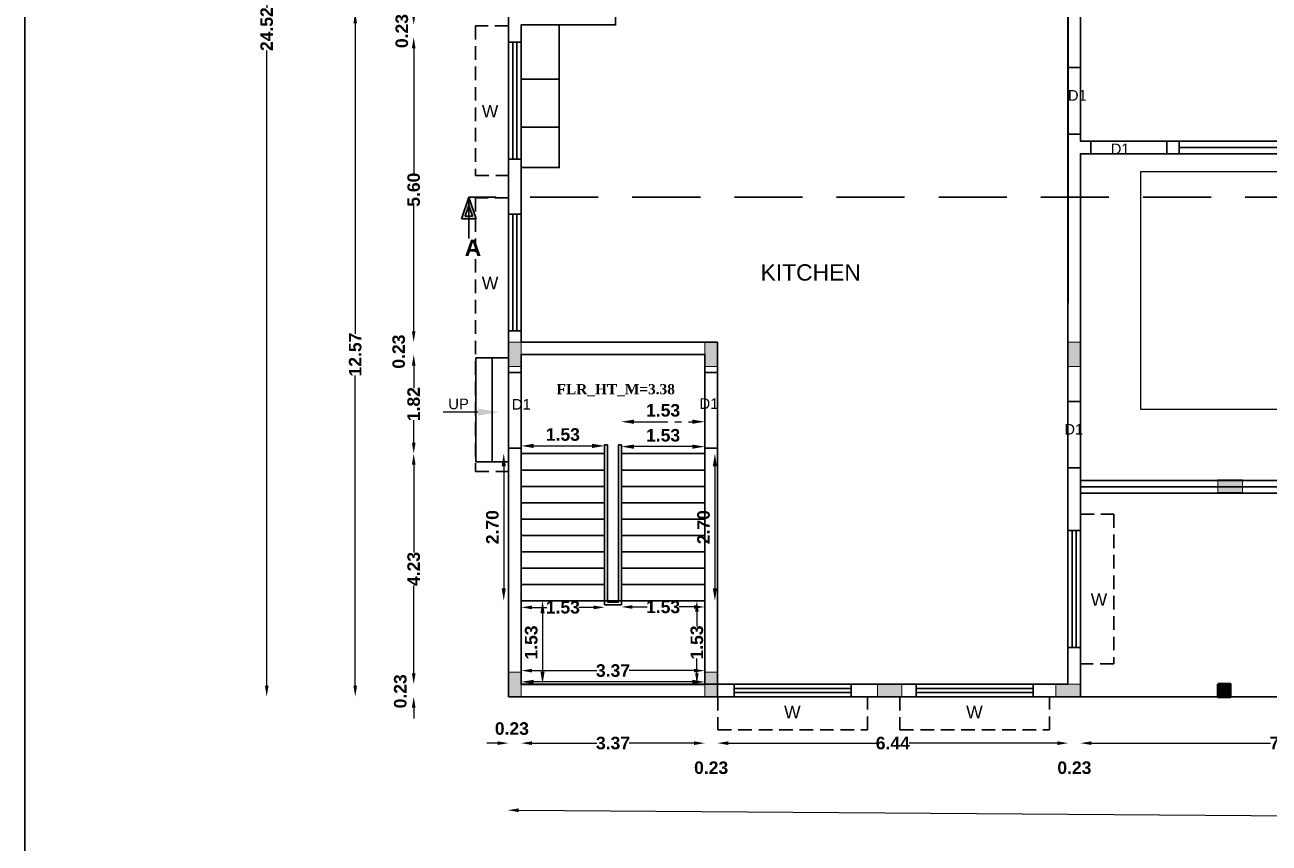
# Model space of a CAD drawing. Header units: metres. Extents: x 515 to 706, y -4 to 163.
# Drawn here: x 515.26 to 538.1, y 90.88 to 105.9 of the extents above; entities that cross this region are included whole.
import ezdxf
from ezdxf import colors
from ezdxf.entities.mleader import LeaderData, LeaderLine
from ezdxf.math import Vec2, Vec3

# ---------------------------------------------------------------- set-up
doc = ezdxf.new("R2010")
doc.units = ezdxf.units.M
doc.header["$MEASUREMENT"] = 0
doc.linetypes.add('DASHED2', pattern=[0.375, 0.25, -0.125])
doc.linetypes.add('PHANTOM2', pattern=[1.25, 0.625, -0.125, 0.125, -0.125, 0.125, -0.125])
for name, color, linetype in [('BLK_1_FLR_0_AC_ROOM_1', 3, 'Continuous'), ('BLK_1_FLR_0_ACROOM_1_LIGHT_VENTILATION_1', 3, 'Continuous'), ('BLK_1_FLR_0_KITCHEN', 2, 'Continuous')]:
    doc.layers.add(name, color=color, linetype=linetype)
for name, color, linetype, lineweight in [('BLK_1_FLR_0_BLT_UP_AREA', 140, 'Continuous', 30), ('BLK_1_FLR_0_CARPET_AREA', 14, 'Continuous', 30), ('BLK_1_FLR_0_EXIT_WIDTH_STAIR', 4, 'Continuous', 30), ('BLK_1_FLR_0_STAIR_1', 7, 'Continuous', 30), ('BLK_1_FLR_0_STAIR_1_FLIGHT_1', 7, 'Continuous', 30), ('BLK_1_FLR_0_STAIR_1_FLIGHT_2', 7, 'Continuous', 30), ('BLK_1_FLR_0_STAIR_1_LANDING_1', 7, 'Continuous', 30), ('BLK_1_FLR_0_WASH', 4, 'Continuous', 30), ('BLK_3_FLR_0_WASH', 4, 'Continuous', 30), ('BLK_4_FLR_0_WASH', 4, 'Continuous', 30)]:
    doc.layers.add(name, color=color, linetype=linetype, lineweight=lineweight)
doc.styles.add('ARIAL', font='arialbd.ttf', dxfattribs={"height": 0.23})
doc.styles.add('PDF Swiss721BT-RomanCondensed', font='arial.ttf')
doc.styles.add('Swiss Bold', font='swissb.ttf')
doc.styles.add('tb', font='timesbd.ttf', dxfattribs={"height": 0.3})
doc.styles.add('working', font='arialbd.ttf', dxfattribs={"height": 0.23})
doc.dimstyles.new('new model', dxfattribs={"dimtxt": 0.23, "dimasz": 0.2, "dimexe": 0.1, "dimexo": 0.1, "dimgap": 0, "dimtad": 0, "dimzin": 1, "dimdsep": 46, "dimtxsty": 'working', "dimcen": 0.09, "dimse1": 1, "dimse2": 1, "dimclrd": 256, "dimclrt": 256, "dimadec": 1, "dimazin": 0, "dimtfac": 1, "dimtofl": 0, "dimtmove": 0, "dimatfit": 3, "dimfxl": 0, "dimtolj": 1, "dimtzin": 0, "dimlwd": -1, "dimlwe": -1, "dimarcsym": 0})
doc.dimstyles.new('OPEN SPACE', dxfattribs={"dimtxt": 0.23, "dimasz": 0.23, "dimexe": 0.1875, "dimexo": 0.0625, "dimgap": 0.09, "dimtad": 3, "dimzin": 0, "dimdsep": 46, "dimtxsty": 'ARIAL', "dimcen": 0.09, "dimse1": 1, "dimse2": 1, "dimclrd": 256, "dimclre": 256, "dimadec": 0, "dimazin": 0, "dimtfac": 0.5, "dimtix": 1, "dimtmove": 0, "dimatfit": 3, "dimfxl": 0, "dimtolj": 1, "dimtzin": 0, "dimarcsym": 0})

# ---------------------------------------------------------------- blocks, each defined once
blk = doc.blocks.new('*D187')
at = {"layer": 'BLK_1_FLR_0_STAIR_1_FLIGHT_1', "lineweight": -2}
blk.add_line((524.047, 97.802), (524.047, 95.562), dxfattribs=at)
at = {"layer": 'BLK_1_FLR_0_STAIR_1_FLIGHT_1', "lineweight": 40}
for points in [[(524.008, 97.802), (524.085, 97.802), (524.047, 98.032)], [(524.008, 95.562), (524.085, 95.562), (524.047, 95.332)]]:
    blk.add_solid(points, dxfattribs=at)
at = {"layer": 'Defpoints', "color": 0, "lineweight": 40}
for p in [(525.899, 98.032), (524.047, 95.332), (525.899, 95.332)]:
    blk.add_point(p, dxfattribs=at)
at = {"layer": 'BLK_1_FLR_0_STAIR_1_FLIGHT_1', "color": 0, "insert": (523.839, 96.682), "char_height": 0.23, "attachment_point": 5, "rotation": 90, "style": 'ARIAL'}
blk.add_mtext('\\A1;2.70', dxfattribs=at)
blk = doc.blocks.new('*D188')
at = {"layer": 'BLK_1_FLR_0_STAIR_1_FLIGHT_1', "lineweight": -2}
blk.add_line((524.595, 98.174), (525.669, 98.174), dxfattribs=at)
at = {"layer": 'BLK_1_FLR_0_STAIR_1_FLIGHT_1', "lineweight": 40}
for points in [[(524.595, 98.213), (524.595, 98.136), (524.365, 98.174)], [(525.669, 98.213), (525.669, 98.136), (525.899, 98.174)]]:
    blk.add_solid(points, dxfattribs=at)
at = {"layer": 'Defpoints', "color": 0, "lineweight": 40}
for p in [(524.365, 98.032), (525.899, 98.174), (525.899, 98.032)]:
    blk.add_point(p, dxfattribs=at)
at = {"layer": 'BLK_1_FLR_0_STAIR_1_FLIGHT_1', "color": 0, "insert": (525.132, 98.382), "char_height": 0.23, "attachment_point": 5, "style": 'ARIAL'}
blk.add_mtext('\\A1;1.53', dxfattribs=at)
blk = doc.blocks.new('*D189')
at = {"layer": 'BLK_1_FLR_0_STAIR_1_FLIGHT_2', "lineweight": -2}
blk.add_line((527.509, 98.161), (526.435, 98.161), dxfattribs=at)
at = {"layer": 'BLK_1_FLR_0_STAIR_1_FLIGHT_2', "lineweight": 40}
for points in [[(526.435, 98.199), (526.435, 98.122), (526.205, 98.161)], [(527.509, 98.199), (527.509, 98.122), (527.739, 98.161)]]:
    blk.add_solid(points, dxfattribs=at)
at = {"layer": 'Defpoints', "color": 0, "lineweight": 40}
for p in [(526.205, 98.161), (526.205, 98.032), (527.739, 98.032)]:
    blk.add_point(p, dxfattribs=at)
at = {"layer": 'BLK_1_FLR_0_STAIR_1_FLIGHT_2', "color": 0, "insert": (526.972, 98.368), "char_height": 0.23, "attachment_point": 5, "style": 'ARIAL'}
blk.add_mtext('\\A1;1.53', dxfattribs=at)
blk = doc.blocks.new('*D190')
at = {"layer": 'BLK_1_FLR_0_STAIR_1_FLIGHT_2', "lineweight": -2}
blk.add_line((527.923, 97.802), (527.923, 95.562), dxfattribs=at)
at = {"layer": 'BLK_1_FLR_0_STAIR_1_FLIGHT_2', "lineweight": 40}
for points in [[(527.884, 97.802), (527.961, 97.802), (527.923, 98.032)], [(527.884, 95.562), (527.961, 95.562), (527.923, 95.332)]]:
    blk.add_solid(points, dxfattribs=at)
at = {"layer": 'Defpoints', "color": 0, "lineweight": 40}
for p in [(526.205, 98.032), (526.205, 95.332), (527.923, 95.332)]:
    blk.add_point(p, dxfattribs=at)
at = {"layer": 'BLK_1_FLR_0_STAIR_1_FLIGHT_2', "color": 0, "insert": (527.715, 96.682), "char_height": 0.23, "attachment_point": 5, "rotation": 90, "style": 'ARIAL'}
blk.add_mtext('\\A1;2.70', dxfattribs=at)
blk = doc.blocks.new('*D191')
at = {"layer": 'BLK_1_FLR_0_STAIR_1_LANDING_1', "lineweight": -2}
blk.add_line((527.509, 93.841), (524.595, 93.841), dxfattribs=at)
at = {"layer": 'BLK_1_FLR_0_STAIR_1_LANDING_1', "lineweight": 40}
for points in [[(524.595, 93.88), (524.595, 93.803), (524.365, 93.841)], [(527.509, 93.88), (527.509, 93.803), (527.739, 93.841)]]:
    blk.add_solid(points, dxfattribs=at)
at = {"layer": 'Defpoints', "color": 0, "lineweight": 40}
for p in [(524.365, 93.841), (524.365, 93.799), (527.739, 93.799)]:
    blk.add_point(p, dxfattribs=at)
at = {"layer": 'BLK_1_FLR_0_STAIR_1_LANDING_1', "color": 0, "insert": (526.052, 94.049), "char_height": 0.23, "attachment_point": 5, "style": 'ARIAL'}
blk.add_mtext('\\A1;3.37', dxfattribs=at)
blk = doc.blocks.new('*D192')
at = {"layer": 'BLK_1_FLR_0_STAIR_1_LANDING_1', "lineweight": -2}
blk.add_line((524.759, 95.102), (524.759, 94.029), dxfattribs=at)
at = {"layer": 'BLK_1_FLR_0_STAIR_1_LANDING_1', "lineweight": 40}
for points in [[(524.721, 95.102), (524.797, 95.102), (524.759, 95.332)], [(524.721, 94.029), (524.797, 94.029), (524.759, 93.799)]]:
    blk.add_solid(points, dxfattribs=at)
at = {"layer": 'Defpoints', "color": 0, "lineweight": 40}
for p in [(524.365, 95.332), (524.365, 93.799), (524.759, 93.799)]:
    blk.add_point(p, dxfattribs=at)
at = {"layer": 'BLK_1_FLR_0_STAIR_1_LANDING_1', "color": 0, "insert": (524.552, 94.565), "char_height": 0.23, "attachment_point": 5, "rotation": 90, "style": 'ARIAL'}
blk.add_mtext('\\A1;1.53', dxfattribs=at)
blk = doc.blocks.new('*D90')
at = {"layer": 'BLK_1_FLR_0_EXIT_WIDTH_STAIR', "color": 1, "linetype": 'PHANTOM2', "lineweight": -2}
blk.add_line((526.436, 98.618), (527.509, 98.618), dxfattribs=at)
at = {"layer": 'BLK_1_FLR_0_EXIT_WIDTH_STAIR', "color": 1, "lineweight": 40}
for points in [[(526.436, 98.657), (526.436, 98.58), (526.206, 98.618)], [(527.509, 98.657), (527.509, 98.58), (527.739, 98.618)]]:
    blk.add_solid(points, dxfattribs=at)
at = {"layer": 'Defpoints', "color": 0, "lineweight": 40}
for p in [(526.206, 99.522), (527.739, 99.522), (527.739, 98.618)]:
    blk.add_point(p, dxfattribs=at)
at = {"layer": 'BLK_1_FLR_0_EXIT_WIDTH_STAIR', "color": 1, "insert": (526.972, 98.826), "char_height": 0.23, "attachment_point": 5, "style": 'ARIAL'}
blk.add_mtext('\\A1;1.53', dxfattribs=at)
blk = doc.blocks.new('*D477')
for p, q in [((522.394, 93.999), (522.394, 94.199)), ((522.394, 93.369), (522.394, 93.169))]:
    blk.add_line(p, q)
at = {"lineweight": 40}
for points in [[(522.361, 93.999), (522.428, 93.999), (522.394, 93.799)], [(522.361, 93.369), (522.428, 93.369), (522.394, 93.569)]]:
    blk.add_solid(points, dxfattribs=at)
at = {"layer": 'Defpoints', "color": 0, "lineweight": 40}
for p in [(523.565, 93.799), (522.394, 93.569), (523.565, 93.569)]:
    blk.add_point(p, dxfattribs=at)
at = {"lineweight": 30, "insert": (522.149, 93.668), "char_height": 0.23, "attachment_point": 5, "rotation": 90, "style": 'working'}
blk.add_mtext('\\A1;0.23', dxfattribs=at)
blk = doc.blocks.new('*D478')
for p, q in [((522.394, 97.832), (522.394, 96.218)), ((522.394, 93.999), (522.394, 95.612))]:
    blk.add_line(p, q)
at = {"lineweight": 40}
for points in [[(522.361, 97.832), (522.428, 97.832), (522.394, 98.032)], [(522.361, 93.999), (522.428, 93.999), (522.394, 93.799)]]:
    blk.add_solid(points, dxfattribs=at)
at = {"layer": 'Defpoints', "color": 0, "lineweight": 40}
for p in [(522.394, 98.032), (526.526, 98.032), (523.152, 93.799)]:
    blk.add_point(p, dxfattribs=at)
at = {"lineweight": 30, "insert": (522.394, 95.915), "char_height": 0.23, "attachment_point": 5, "rotation": 90, "style": 'working'}
blk.add_mtext('\\A1;4.23', dxfattribs=at)
blk = doc.blocks.new('*D479')
for p, q in [((522.394, 105.476), (522.394, 103.176)), ((522.394, 100.28), (522.394, 102.581))]:
    blk.add_line(p, q)
at = {"lineweight": 40}
for points in [[(522.361, 105.476), (522.428, 105.476), (522.394, 105.676)], [(522.361, 100.28), (522.428, 100.28), (522.394, 100.08)]]:
    blk.add_solid(points, dxfattribs=at)
at = {"layer": 'Defpoints', "color": 0, "lineweight": 40}
for p in [(522.394, 105.676), (523.46, 105.676), (523.152, 100.08)]:
    blk.add_point(p, dxfattribs=at)
at = {"lineweight": 30, "insert": (522.394, 102.878), "char_height": 0.23, "attachment_point": 5, "rotation": 90, "style": 'working'}
blk.add_mtext('\\A1;5.60', dxfattribs=at)
blk = doc.blocks.new('*D480')
for p, q in [((522.394, 106.106), (522.394, 106.306)), ((522.394, 105.476), (522.394, 105.276))]:
    blk.add_line(p, q)
at = {"lineweight": 40}
for points in [[(522.361, 106.106), (522.428, 106.106), (522.394, 105.906)], [(522.361, 105.476), (522.428, 105.476), (522.394, 105.676)]]:
    blk.add_solid(points, dxfattribs=at)
at = {"layer": 'Defpoints', "color": 0, "lineweight": 40}
for p in [(522.394, 105.906), (524.001, 105.906), (523.46, 105.676)]:
    blk.add_point(p, dxfattribs=at)
at = {"lineweight": 30, "insert": (522.177, 105.791), "char_height": 0.23, "attachment_point": 5, "rotation": 90, "style": 'working'}
blk.add_mtext('\\A1;0.23', dxfattribs=at)
blk = doc.blocks.new('*D483')
for p, q in [((521.321, 105.935), (521.321, 100.234)), ((521.321, 93.769), (521.321, 99.469))]:
    blk.add_line(p, q)
at = {"lineweight": 40}
for points in [[(521.288, 105.935), (521.354, 105.935), (521.321, 106.135)], [(521.288, 93.769), (521.354, 93.769), (521.321, 93.569)]]:
    blk.add_solid(points, dxfattribs=at)
at = {"layer": 'Defpoints', "color": 0, "lineweight": 40}
for p in [(523.335, 106.135), (521.321, 93.569), (523.257, 93.569)]:
    blk.add_point(p, dxfattribs=at)
at = {"lineweight": 30, "insert": (521.321, 99.852), "char_height": 0.23, "attachment_point": 5, "rotation": 90, "style": 'working'}
blk.add_mtext('\\A1;12.57', dxfattribs=at)
blk = doc.blocks.new('*D489')
for p, q in [((522.394, 99.65), (522.394, 99.233)), ((522.394, 98.232), (522.394, 98.649))]:
    blk.add_line(p, q)
at = {"lineweight": 40}
for points in [[(522.428, 99.65), (522.361, 99.65), (522.394, 99.85)], [(522.428, 98.232), (522.361, 98.232), (522.394, 98.032)]]:
    blk.add_solid(points, dxfattribs=at)
at = {"layer": 'Defpoints', "color": 0, "lineweight": 40}
for p in [(523.152, 99.85), (522.394, 98.032), (523.152, 98.032)]:
    blk.add_point(p, dxfattribs=at)
at = {"lineweight": 30, "insert": (522.394, 98.941), "char_height": 0.23, "attachment_point": 5, "rotation": 90.0005, "style": 'working'}
blk.add_mtext('\\A1;1.82', dxfattribs=at)
blk = doc.blocks.new('*D490')
for p, q in [((522.394, 100.28), (522.394, 100.48)), ((522.394, 99.65), (522.394, 99.45))]:
    blk.add_line(p, q)
at = {"lineweight": 40}
for points in [[(522.361, 100.28), (522.428, 100.28), (522.394, 100.08)], [(522.361, 99.65), (522.428, 99.65), (522.394, 99.85)]]:
    blk.add_solid(points, dxfattribs=at)
at = {"layer": 'Defpoints', "color": 0, "lineweight": 40}
for p in [(523.152, 100.08), (522.394, 99.85), (523.152, 99.85)]:
    blk.add_point(p, dxfattribs=at)
at = {"lineweight": 30, "insert": (522.119, 99.905), "char_height": 0.23, "attachment_point": 5, "rotation": 90, "style": 'working'}
blk.add_mtext('\\A1;0.23', dxfattribs=at)
blk = doc.blocks.new('sfdfds')
at = {"lineweight": 15}
h = blk.add_hatch(color=1, dxfattribs=at)
h.dxf.hatch_style = 1
h.paths.add_polyline_path([(788.142, -179.821), (788.592, -179.821), (788.592, -179.591), (788.142, -179.591)])
at = {"color": 1, "lineweight": 15}
blk.add_lwpolyline([(788.142, -179.821), (788.592, -179.821), (788.592, -179.591), (788.142, -179.591)], close=True, dxfattribs=at)
blk = doc.blocks.new('0.23x 0.23')
at = {"lineweight": 50}
h = blk.add_hatch(color=1, dxfattribs=at)
h.dxf.hatch_style = 1
h.paths.add_polyline_path([(780.034, -174.426), (780.264, -174.426), (780.264, -174.196), (780.034, -174.196)])
at = {"color": 1, "lineweight": 50}
blk.add_lwpolyline([(780.034, -174.426), (780.264, -174.426), (780.264, -174.196), (780.034, -174.196)], close=True, dxfattribs=at)
blk = doc.blocks.new('*D501')
for p, q in [((523.935, 92.717), (523.735, 92.717)), ((524.565, 92.717), (524.765, 92.717))]:
    blk.add_line(p, q)
at = {"lineweight": 40}
for points in [[(523.935, 92.75), (523.935, 92.683), (524.135, 92.717)], [(524.565, 92.75), (524.565, 92.683), (524.365, 92.717)]]:
    blk.add_solid(points, dxfattribs=at)
at = {"layer": 'Defpoints', "color": 0, "lineweight": 40}
for p in [(524.135, 94.019), (524.365, 94.019), (524.365, 92.717)]:
    blk.add_point(p, dxfattribs=at)
at = {"lineweight": 30, "insert": (524.196, 92.983), "char_height": 0.23, "attachment_point": 5, "style": 'working'}
blk.add_mtext('\\A1;0.23', dxfattribs=at)
blk = doc.blocks.new('*D502')
for p, q in [((524.565, 92.717), (525.753, 92.717)), ((527.539, 92.717), (526.352, 92.717))]:
    blk.add_line(p, q)
at = {"lineweight": 40}
for points in [[(524.565, 92.75), (524.565, 92.683), (524.365, 92.717)], [(527.539, 92.75), (527.539, 92.683), (527.739, 92.717)]]:
    blk.add_solid(points, dxfattribs=at)
at = {"layer": 'Defpoints', "color": 0, "lineweight": 40}
for p in [(524.365, 94.019), (527.739, 94.019), (527.739, 92.717)]:
    blk.add_point(p, dxfattribs=at)
at = {"lineweight": 30, "insert": (526.052, 92.717), "char_height": 0.23, "attachment_point": 5, "style": 'working'}
blk.add_mtext('\\A1;3.37', dxfattribs=at)
blk = doc.blocks.new('*D503')
for p, q in [((527.539, 92.717), (527.339, 92.717)), ((528.169, 92.717), (528.369, 92.717))]:
    blk.add_line(p, q)
at = {"lineweight": 40}
for points in [[(527.539, 92.75), (527.539, 92.683), (527.739, 92.717)], [(528.169, 92.75), (528.169, 92.683), (527.969, 92.717)]]:
    blk.add_solid(points, dxfattribs=at)
at = {"layer": 'Defpoints', "color": 0, "lineweight": 40}
for p in [(527.739, 94.019), (527.969, 94.019), (527.969, 92.717)]:
    blk.add_point(p, dxfattribs=at)
at = {"lineweight": 30, "insert": (527.854, 92.264), "char_height": 0.23, "attachment_point": 5, "style": 'working'}
blk.add_mtext('\\A1;0.23', dxfattribs=at)
blk = doc.blocks.new('*D504')
for p, q in [((528.169, 92.717), (530.886, 92.717)), ((534.208, 92.717), (531.491, 92.717))]:
    blk.add_line(p, q)
at = {"lineweight": 40}
for points in [[(528.169, 92.75), (528.169, 92.683), (527.969, 92.717)], [(534.208, 92.75), (534.208, 92.683), (534.408, 92.717)]]:
    blk.add_solid(points, dxfattribs=at)
at = {"layer": 'Defpoints', "color": 0, "lineweight": 40}
for p in [(527.969, 94.019), (534.408, 93.799), (534.408, 92.717)]:
    blk.add_point(p, dxfattribs=at)
at = {"lineweight": 30, "insert": (531.188, 92.717), "char_height": 0.23, "attachment_point": 5, "style": 'working'}
blk.add_mtext('\\A1;6.44', dxfattribs=at)
blk = doc.blocks.new('*D505')
for p, q in [((534.208, 92.717), (534.008, 92.717)), ((534.833, 92.717), (535.033, 92.717))]:
    blk.add_line(p, q)
at = {"lineweight": 40}
for points in [[(534.208, 92.75), (534.208, 92.683), (534.408, 92.717)], [(534.833, 92.75), (534.833, 92.683), (534.633, 92.717)]]:
    blk.add_solid(points, dxfattribs=at)
at = {"layer": 'Defpoints', "color": 0, "lineweight": 40}
for p in [(534.408, 93.799), (534.633, 93.799), (534.633, 92.717)]:
    blk.add_point(p, dxfattribs=at)
at = {"lineweight": 30, "insert": (534.521, 92.264), "char_height": 0.23, "attachment_point": 5, "style": 'working'}
blk.add_mtext('\\A1;0.23', dxfattribs=at)
blk = doc.blocks.new('*D769')
for p, q in [((534.833, 92.717), (538.12, 92.717)), ((542.003, 92.717), (538.717, 92.717))]:
    blk.add_line(p, q)
at = {"lineweight": 40}
for points in [[(534.833, 92.75), (534.833, 92.683), (534.633, 92.717)], [(542.003, 92.75), (542.003, 92.683), (542.203, 92.717)]]:
    blk.add_solid(points, dxfattribs=at)
at = {"layer": 'Defpoints', "color": 0, "lineweight": 40}
for p in [(542.203, 95.479), (534.633, 93.799), (542.203, 92.717)]:
    blk.add_point(p, dxfattribs=at)
at = {"lineweight": 30, "insert": (538.418, 92.717), "char_height": 0.23, "attachment_point": 5, "style": 'working'}
blk.add_mtext('\\A1;7.57', dxfattribs=at)
blk = doc.blocks.new('*D509')
for p, q in [((524.319, 91.484), (539.314, 91.376)), ((555.087, 91.262), (540.091, 91.371))]:
    blk.add_line(p, q)
at = {"lineweight": 40}
for points in [[(524.319, 91.518), (524.318, 91.451), (524.119, 91.486)], [(555.087, 91.296), (555.086, 91.229), (555.287, 91.261)]]:
    blk.add_solid(points, dxfattribs=at)
at = {"layer": 'Defpoints', "color": 0, "lineweight": 40}
for p in [(524.135, 93.794), (555.303, 93.569), (524.119, 91.486)]:
    blk.add_point(p, dxfattribs=at)
at = {"lineweight": 30, "insert": (539.703, 91.373), "char_height": 0.23, "attachment_point": 5, "rotation": 359.5861, "style": 'working'}
blk.add_mtext('\\A1;31.17', dxfattribs=at)
blk = doc.blocks.new('*D778')
for p, q in [((519.696, 117.884), (519.696, 106.216)), ((519.696, 93.769), (519.696, 105.436))]:
    blk.add_line(p, q)
at = {"lineweight": 40}
for points in [[(519.663, 117.884), (519.73, 117.884), (519.696, 118.084)], [(519.663, 93.769), (519.73, 93.769), (519.696, 93.569)]]:
    blk.add_solid(points, dxfattribs=at)
at = {"layer": 'Defpoints', "color": 0, "lineweight": 40}
for p in [(525.869, 118.084), (519.696, 93.569), (525.869, 93.569)]:
    blk.add_point(p, dxfattribs=at)
at = {"lineweight": 30, "insert": (519.696, 105.826), "char_height": 0.23, "attachment_point": 5, "rotation": 90, "style": 'working'}
blk.add_mtext('\\A1;24.52', dxfattribs=at)
blk = doc.blocks.new('*D280')
for p, q in [((524.565, 95.21), (524.839, 95.21)), ((525.699, 95.21), (525.425, 95.21))]:
    blk.add_line(p, q)
at = {"lineweight": 40}
for points in [[(524.565, 95.243), (524.565, 95.176), (524.365, 95.21)], [(525.699, 95.243), (525.699, 95.176), (525.899, 95.21)]]:
    blk.add_solid(points, dxfattribs=at)
at = {"layer": 'Defpoints', "color": 0, "lineweight": 40}
for p in [(524.365, 95.332), (525.899, 95.332), (525.899, 95.21)]:
    blk.add_point(p, dxfattribs=at)
at = {"insert": (525.132, 95.21), "char_height": 0.23, "attachment_point": 5, "style": 'working'}
blk.add_mtext('\\A1;1.53', dxfattribs=at)
blk = doc.blocks.new('*D636')
for p, q in [((526.405, 95.217), (526.679, 95.217)), ((527.539, 95.217), (527.265, 95.217))]:
    blk.add_line(p, q)
at = {"lineweight": 40}
for points in [[(526.405, 95.25), (526.405, 95.184), (526.205, 95.217)], [(527.539, 95.25), (527.539, 95.184), (527.739, 95.217)]]:
    blk.add_solid(points, dxfattribs=at)
at = {"layer": 'Defpoints', "color": 0, "lineweight": 40}
for p in [(526.205, 95.332), (527.739, 95.332), (527.739, 95.217)]:
    blk.add_point(p, dxfattribs=at)
at = {"insert": (526.972, 95.217), "char_height": 0.23, "attachment_point": 5, "style": 'working'}
blk.add_mtext('\\A1;1.53', dxfattribs=at)
blk = doc.blocks.new('*D281')
for p, q in [((527.592, 95.132), (527.592, 94.858)), ((527.592, 93.999), (527.592, 94.272))]:
    blk.add_line(p, q)
at = {"lineweight": 40}
for points in [[(527.559, 95.132), (527.625, 95.132), (527.592, 95.332)], [(527.559, 93.999), (527.625, 93.999), (527.592, 93.799)]]:
    blk.add_solid(points, dxfattribs=at)
at = {"layer": 'Defpoints', "color": 0, "lineweight": 40}
for p in [(527.739, 95.332), (527.592, 93.799), (527.739, 93.799)]:
    blk.add_point(p, dxfattribs=at)
at = {"insert": (527.592, 94.565), "char_height": 0.23, "attachment_point": 5, "rotation": 90, "style": 'working'}
blk.add_mtext('\\A1;1.53', dxfattribs=at)
blk = doc.blocks.new('*D282')
for p, q in [((524.565, 94.048), (525.753, 94.048)), ((527.539, 94.048), (526.352, 94.048))]:
    blk.add_line(p, q)
at = {"lineweight": 40}
for points in [[(524.565, 94.081), (524.565, 94.015), (524.365, 94.048)], [(527.539, 94.081), (527.539, 94.015), (527.739, 94.048)]]:
    blk.add_solid(points, dxfattribs=at)
at = {"layer": 'Defpoints', "color": 0, "lineweight": 40}
for p in [(527.739, 94.048), (524.365, 93.799), (527.739, 93.799)]:
    blk.add_point(p, dxfattribs=at)
at = {"insert": (526.052, 94.048), "char_height": 0.23, "attachment_point": 5, "style": 'working'}
blk.add_mtext('\\A1;3.37', dxfattribs=at)

msp = doc.modelspace()

# ---------------------------------------------------------------- hatches: boundary and pattern name
at = {"lineweight": 30, "ltscale": 0.25}
h = msp.add_hatch(color=256, dxfattribs=at)
h.paths.add_polyline_path([(523.40655, 102.73837), (523.27157, 102.34217), (523.54154, 102.34217)])
h.paths.add_polyline_path([(523.40655, 102.591), (523.33797, 102.38969), (523.47514, 102.38969)], flags=16)

# ---------------------------------------------------------------- linework, layer by layer
at = {"lineweight": 30}
for p, q in [((534.63441, 108.01871), (534.63441, 105.11969)), ((534.40441, 107.78871), (534.40441, 105.11969)), ((524.36551, 100.08), (524.36553, 105.90469)), ((534.63446, 105.11969), (534.40441, 105.11969)), ((534.40331, 103.89964), (534.40331, 98.98882)), ((534.63336, 103.89964), (534.40331, 103.89964)), ((534.63336, 103.89964), (534.63334, 103.76882)), ((534.82499, 103.76882), (534.63334, 103.76882)), ((534.82499, 103.53882), (534.82499, 103.76882)), ((550.88327, 103.76882), (536.21499, 103.76882)), ((536.21499, 103.53882), (536.21499, 103.76882)), ((536.44499, 103.53882), (536.44499, 103.76882)), ((534.63331, 103.53882), (534.63331, 98.98882)), ((534.82499, 103.53882), (534.63334, 103.53882)), ((550.88323, 103.53883), (536.21499, 103.53882)), ((550.29783, 103.65382), (536.44499, 103.65382)), ((523.40655, 102.73837), (523.27157, 102.34217)), ((523.40655, 102.591), (523.33797, 102.38969)), ((523.40655, 102.73837), (523.40655, 101.98451)), ((523.40655, 102.73837), (523.54154, 102.34217)), ((523.40655, 102.591), (523.47514, 102.38969)), ((523.27157, 102.34217), (523.54154, 102.34217)), ((523.33797, 102.38969), (523.47514, 102.38969)), ((524.13548, 99.85001), (524.13548, 100.08001)), ((524.1355, 99.52372), (524.1355, 100.08)), ((524.36549, 100.08), (527.96881, 100.08)), ((527.73882, 100.08), (527.73882, 100.08001)), ((527.73886, 100.08), (527.73886, 100.08001)), ((527.96881, 99.52372), (527.96881, 100.08001)), ((527.96885, 100.08), (527.96885, 100.08001)), ((534.40276, 100.08), (534.40276, 100.08001)), ((534.63274, 100.08), (534.63274, 100.08001)), ((524.13548, 99.85), (524.1355, 99.85)), ((524.36549, 99.85), (527.73882, 99.85)), ((524.36549, 99.52372), (524.36549, 99.85)), ((527.73882, 99.52372), (527.73882, 99.85)), ((523.5355, 99.78914), (523.5355, 97.87883)), ((523.8355, 99.78914), (523.8355, 97.87883)), ((524.1355, 99.78914), (524.1355, 97.87883)), ((524.36549, 99.52372), (524.13549, 99.52372)), ((527.96881, 99.52372), (527.73882, 99.52372)), ((534.63332, 98.98882), (534.40331, 98.98882)), ((524.13549, 93.56852), (524.1355, 98.13001)), ((524.36551, 98.13001), (524.13549, 98.13001)), ((524.36549, 93.79852), (524.36551, 98.13001)), ((527.73882, 93.79852), (527.73882, 98.13001)), ((527.96881, 98.13001), (527.73882, 98.13001)), ((527.96881, 98.13001), (527.96881, 93.56852)), ((534.63332, 97.76882), (534.40332, 97.76882)), ((534.40332, 97.76882), (534.40332, 93.79854)), ((534.63332, 97.76882), (534.63332, 97.53882)), ((550.88323, 97.53883), (534.63332, 97.53887)), ((534.63332, 97.53887), (534.63332, 97.30887)), ((537.20997, 97.53882), (534.63332, 97.53882)), ((534.63332, 97.42387), (550.65323, 97.42387)), ((537.20997, 97.30882), (534.63332, 97.30882)), ((534.40332, 93.79854), (524.36549, 93.79852)), ((524.36549, 93.79852), (527.73882, 93.79852)), ((524.36549, 93.56852), (527.96881, 93.56852))]:
    msp.add_line(p, q, dxfattribs=at)
at = {"lineweight": 30, "ltscale": 0.125}
for p, q in [((524.13527, 105.58841), (524.13527, 103.46841)), ((524.13527, 105.58841), (524.36527, 105.58841)), ((524.21185, 105.58841), (524.21185, 103.44176)), ((524.28851, 105.58841), (524.28851, 103.44176)), ((524.36527, 105.58841), (524.36527, 103.46841)), ((524.13526, 102.43087), (524.13526, 100.31087)), ((524.13526, 102.43087), (524.36526, 102.43087)), ((524.21184, 102.43087), (524.21184, 100.28422)), ((524.2885, 102.43087), (524.2885, 100.28422)), ((524.36526, 102.43087), (524.36526, 100.31087)), ((525.89882, 98.03185), (524.36549, 98.03185)), ((525.89882, 95.25519), (525.89882, 98.19408)), ((525.89882, 98.19408), (525.94993, 98.19408)), ((525.94993, 95.3063), (525.94993, 98.19408)), ((526.15438, 95.3063), (526.15438, 98.19408)), ((526.15438, 98.19408), (526.20549, 98.19408)), ((526.20549, 95.25519), (526.20549, 98.19408)), ((527.73882, 98.03185), (526.20549, 98.03185)), ((525.89882, 97.73185), (524.36549, 97.73185)), ((527.73882, 97.73185), (526.20549, 97.73185)), ((525.89882, 97.43185), (524.36549, 97.43185)), ((527.73882, 97.43185), (526.20549, 97.43185)), ((525.89882, 97.13185), (524.36549, 97.13185)), ((527.73882, 97.13185), (526.20549, 97.13185)), ((525.89882, 96.83185), (524.36549, 96.83185)), ((527.73882, 96.83185), (526.20549, 96.83185)), ((534.40332, 96.62135), (534.40332, 94.50135)), ((534.63332, 96.62135), (534.40332, 96.62135)), ((534.48008, 96.62135), (534.48008, 94.47469)), ((534.55674, 96.62135), (534.55674, 94.47469)), ((534.63332, 96.62135), (534.63332, 94.50135)), ((525.89882, 96.53185), (524.36549, 96.53185)), ((527.73882, 96.53185), (526.20549, 96.53185)), ((525.89882, 96.23185), (524.36549, 96.23185)), ((527.73882, 96.23185), (526.20549, 96.23185)), ((525.89882, 95.93185), (524.36549, 95.93185)), ((527.73882, 95.93185), (526.20549, 95.93185)), ((525.89882, 95.63185), (524.36549, 95.63185)), ((527.73882, 95.63185), (526.20549, 95.63185)), ((527.73882, 95.33185), (524.36549, 95.33185)), ((525.89882, 95.25519), (526.20549, 95.25519)), ((525.94993, 95.3063), (526.15438, 95.3063)), ((528.27722, 93.79853), (530.39722, 93.79853)), ((528.27722, 93.56853), (528.27722, 93.79853)), ((528.27722, 93.72177), (530.42388, 93.72177)), ((528.27722, 93.6451), (530.42388, 93.6451)), ((531.61948, 93.79863), (533.73948, 93.79863)), ((531.61948, 93.56863), (531.61948, 93.79863)), ((531.61948, 93.72187), (533.76614, 93.72187)), ((531.61948, 93.6452), (533.76614, 93.6452)), ((534.63336, 93.7986), (534.63337, 93.7986)), ((527.96885, 93.56853), (527.96885, 93.56852)), ((528.27722, 93.56853), (530.39722, 93.56853)), ((531.35627, 93.56858), (531.35627, 93.56858)), ((531.61948, 93.56863), (533.73948, 93.56863)), ((534.63341, 93.56849), (534.63341, 93.56848))]:
    msp.add_line(p, q, dxfattribs=at)
at = {"linetype": 'DASHED2', "lineweight": 30, "ltscale": 5}
msp.add_line((555.78085, 102.73837), (523.40655, 102.73837), dxfattribs=at)
at = {"lineweight": 30}
for points in [[(515.25728, 150.74728), (642.61905, 150.74728), (642.61905, 87.74858), (515.25728, 87.74858)], [(515.25728, -3.67879), (705.58866, -3.67879), (705.58866, 150.74728), (515.25728, 150.74728)], [(524.36518, 103.44176), (524.36518, 105.58841), (524.13518, 105.58841), (524.13518, 103.44176)], [(524.36517, 100.28422), (524.36517, 102.43087), (524.13517, 102.43087), (524.13517, 100.28422)], [(523.5355, 97.87883), (524.1355, 97.87883), (524.1355, 99.78914), (523.5355, 99.78914)], [(534.40341, 94.47469), (534.40341, 96.62135), (534.63341, 96.62135), (534.63341, 94.47469)], [(530.42388, 93.79844), (528.27722, 93.79844), (528.27722, 93.56844), (530.42388, 93.56844)], [(533.76614, 93.79854), (531.61948, 93.79854), (531.61948, 93.56854), (533.76614, 93.56854)]]:
    msp.add_lwpolyline(points, close=True, dxfattribs=at)
for points in [[(524.13551, 99.72371), (524.13553, 106.13469), (525.8687, 106.13468), (525.86869, 117.85375)], [(550.65321, 96.18809), (550.65323, 97.30883), (534.63332, 97.30887), (534.63331, 93.56854), (524.13549, 93.56852), (524.13551, 98.13001)]]:
    msp.add_lwpolyline(points, dxfattribs=at)
at = {"linetype": 'DASHED2', "lineweight": 30}
for points in [[(524.13553, 105.58841), (524.13553, 105.88841), (523.52553, 105.88841), (523.52553, 103.14176), (524.13553, 103.14176)], [(524.13552, 102.43087), (524.13552, 102.73087), (523.52552, 102.73087), (523.52552, 97.70565), (524.13552, 97.70565)], [(534.63367, 96.62135), (534.63367, 96.92135), (535.24367, 96.92135), (535.24367, 94.17469), (534.63367, 94.17469)], [(527.97722, 93.56879), (527.97722, 92.95879), (530.72388, 92.95879), (530.72388, 93.56879)], [(531.31948, 93.56889), (531.31948, 92.95889), (534.06614, 92.95889), (534.06614, 93.56889)]]:
    msp.add_lwpolyline(points, dxfattribs=at)
at = {"layer": 'BLK_1_FLR_0_AC_ROOM_1', "color": 6, "lineweight": 30}
msp.add_lwpolyline([(534.63323, 97.5388), (550.65315, 97.5388), (550.65315, 103.53881), (534.63323, 103.53881)], close=True, dxfattribs=at)
at = {"layer": 'BLK_1_FLR_0_ACROOM_1_LIGHT_VENTILATION_1'}
msp.add_lwpolyline([(535.73678, 98.84907), (549.63633, 98.84907), (549.63633, 103.20548), (535.73678, 103.20548)], close=True, dxfattribs=at)
at = {"layer": 'BLK_1_FLR_0_BLT_UP_AREA', "color": 56}
msp.add_lwpolyline([(555.30325, 112.54876), (555.30321, 93.56851), (550.65326, 93.56849), (524.13549, 93.56847), (524.13553, 106.13469), (525.86866, 106.13469), (525.86869, 118.0837), (536.4033, 118.0837), (536.40327, 108.01886), (550.54318, 108.01875), (550.54316, 112.54875)], close=True, dxfattribs=at)
at = {"layer": 'BLK_1_FLR_0_CARPET_AREA', "color": 56}
for points in [[(526.09869, 107.78762), (526.09859, 105.90339), (524.36547, 105.90339), (524.3653, 100.07871), (527.96905, 100.07871), (527.96906, 93.79723), (534.40313, 93.79725), (534.40313, 107.78739)], [(550.88312, 103.76753), (534.63431, 103.76753), (534.63431, 107.78762), (550.88312, 107.78762)], [(534.63431, 103.53752), (550.65304, 103.53752), (550.65304, 97.53756), (534.63431, 97.53756)], [(527.73895, 99.85361), (524.3652, 99.85361), (524.3652, 93.79239), (527.73895, 93.79239)]]:
    msp.add_lwpolyline(points, close=True, dxfattribs=at)
at = {"layer": 'BLK_1_FLR_0_KITCHEN', "lineweight": 30}
msp.add_lwpolyline([(526.09871, 107.78887), (534.40433, 107.78864), (534.40324, 93.79849), (527.96872, 93.79849), (527.96907, 100.07996), (524.36541, 100.07996), (524.36549, 105.90464), (526.09871, 105.90463)], close=True, dxfattribs=at)
at = {"layer": 'BLK_1_FLR_0_STAIR_1', "color": 1}
msp.add_lwpolyline([(524.36521, 93.79853), (527.7389, 93.79853), (527.73906, 99.85486), (524.36537, 99.85486)], close=True, dxfattribs=at)
at = {"layer": 'BLK_1_FLR_0_STAIR_1_FLIGHT_1', "color": 7}
for p, q in [((524.36541, 98.03186), (525.89872, 98.03186)), ((524.36541, 97.73186), (525.89872, 97.73186)), ((524.36541, 97.43186), (525.89872, 97.43186)), ((524.36541, 97.13186), (525.89872, 97.13186)), ((524.36541, 96.83186), (525.89872, 96.83186)), ((524.36541, 96.53186), (525.89872, 96.53186)), ((524.36541, 96.23186), (525.89872, 96.23186)), ((524.36541, 95.93186), (525.89872, 95.93186)), ((524.36541, 95.63186), (525.89872, 95.63186)), ((524.36541, 95.33186), (525.89872, 95.33186))]:
    msp.add_line(p, q, dxfattribs=at)
msp.add_lwpolyline([(524.3654, 95.33186), (525.89872, 95.33186), (525.89872, 98.03186), (524.3654, 98.03186)], close=True, dxfattribs=at)
at = {"layer": 'BLK_1_FLR_0_STAIR_1_FLIGHT_2', "color": 7}
for p, q in [((526.20539, 98.03186), (527.73872, 98.03186)), ((526.20539, 97.73186), (527.73872, 97.73186)), ((526.20539, 97.43186), (527.73872, 97.43186)), ((526.20539, 97.13186), (527.73872, 97.13186)), ((526.20539, 96.83186), (527.73872, 96.83186)), ((526.20539, 96.53186), (527.73906, 96.53186)), ((526.20539, 96.23186), (527.73906, 96.23186)), ((526.20539, 95.93186), (527.73906, 95.93186)), ((526.20539, 95.63186), (527.73906, 95.63186)), ((526.20539, 95.33186), (527.73872, 95.33186))]:
    msp.add_line(p, q, dxfattribs=at)
msp.add_lwpolyline([(526.20539, 95.33186), (527.73872, 95.33186), (527.73872, 98.03186), (526.20539, 98.03186)], close=True, dxfattribs=at)
at = {"layer": 'BLK_1_FLR_0_STAIR_1_LANDING_1', "color": 7}
msp.add_lwpolyline([(524.36539, 93.79853), (527.73872, 93.79853), (527.73872, 95.33186), (524.36539, 95.33186)], close=True, dxfattribs=at)
at = {"layer": 'BLK_1_FLR_0_WASH', "color": 56, "lineweight": 30}
msp.add_lwpolyline([(524.36549, 104.91052), (525.06587, 104.91052), (525.06587, 105.90464), (524.36549, 105.90464)], close=True, dxfattribs=at)
at = {"layer": 'BLK_3_FLR_0_WASH', "color": 56, "lineweight": 30}
msp.add_lwpolyline([(524.36549, 104.02758), (524.36549, 104.91052), (525.06695, 104.91052), (525.06695, 104.02758)], close=True, dxfattribs=at)
at = {"layer": 'BLK_4_FLR_0_WASH', "color": 56, "lineweight": 30}
msp.add_lwpolyline([(524.36549, 103.28412), (524.36549, 104.02758), (525.06695, 104.02758), (525.06695, 103.28412)], close=True, dxfattribs=at)

# ---------------------------------------------------------------- block references
at = {"lineweight": 30}
for name, p, rotation in [('sfdfds', (703.95699, 888.22198), 270), ('sfdfds', (707.56031, 888.22198), 270), ('sfdfds', (714.2242, 888.22198), 270), ('sfdfds', (703.95645, 882.16082), 270), ('sfdfds', (707.55977, 882.16083), 270), ('sfdfds', (-253.95916, 273.38856), 7.03168033408e-05), ('0.23x 0.23', (711.58232, 873.833), 270)]:
    msp.add_blockref(name, p, dxfattribs=dict(at, rotation=rotation))
for p in [(-250.98539, 277.13959), (-257.23612, 273.38953)]:
    msp.add_blockref('sfdfds', p, dxfattribs=at)

# ---------------------------------------------------------------- texts
at = {"lineweight": 30, "char_height": 0.194451, "style": 'PDF Swiss721BT-RomanCondensed'}
for s, insert, attachment_point in [('D1', (534.40231, 104.70746), 1), ('D1', (535.53494, 103.7262), 3), ('UP', (523.40662, 99.04268), 3), ('D1', (524.54327, 99.03466), 3), ('D1', (527.98752, 99.04783), 3), ('D1', (534.33594, 98.57658), 1)]:
    msp.add_mtext_dynamic_manual_height_columns(s, width=0.0527571, gutter_width=1.15, heights=[0], dxfattribs=dict(at, insert=insert, attachment_point=attachment_point))
at = {"lineweight": 30, "ltscale": 0.125, "char_height": 0.23, "style": 'PDF Swiss721BT-RomanCondensed'}
for insert, attachment_point in [((523.64482, 104.43642), 1), ((523.64481, 101.27888), 1), ((535.12377, 95.46935), 3), ((529.19279, 93.40216), 1), ((532.53505, 93.40226), 1)]:
    msp.add_mtext_dynamic_manual_height_columns('W', width=0.0527571, gutter_width=1.15, heights=[0], dxfattribs=dict(at, insert=insert, attachment_point=attachment_point))
at = {"lineweight": 30, "insert": (523.6331, 101.66308), "char_height": 0.3, "width": 4.6721052, "attachment_point": 9, "style": 'Swiss Bold'}
msp.add_mtext('\\A1;A', dxfattribs=at)
at = {"lineweight": 30, "insert": (528.76156, 101.50903), "char_height": 0.3, "attachment_point": 1, "rotation": 0.00007, "style": 'PDF Swiss721BT-RomanCondensed'}
msp.add_mtext_dynamic_manual_height_columns('KITCHEN ', width=3.111066, gutter_width=58.69565, heights=[0.26346], dxfattribs=at)
at = {"layer": 'BLK_1_FLR_0_STAIR_1', "color": 1, "insert": (525.01658, 99.08343), "char_height": 0.1865651, "attachment_point": 7, "style": 'tb'}
msp.add_mtext_dynamic_manual_height_columns('FLR_HT_M=3.38', width=2.8964505, gutter_width=1.5, heights=[0], dxfattribs=at)

# ---------------------------------------------------------------- dimensions: what is measured, and where the dimension line sits
at = {"lineweight": 30}
for base, p1, p2, angle, override, picture, middle in [((519.69628, 93.56852), (525.86869, 118.08375), (525.86869, 93.56852), 90, {"dimpost": '\\X'}, '*D778', (519.69628, 105.82614)), ((522.39435, 105.90635), (523.45969, 105.67635), (524.00135, 105.90635), 270, {"dimpost": '\\X', "dimtmove": 2}, '*D480', (522.17692, 105.79135)), ((521.32103, 93.56852), (523.33467, 106.13469), (523.25725, 93.56852), 270, {"dimpost": '\\X'}, '*D483', (521.32103, 99.85161)), ((522.39435, 105.67635), (523.15228, 100.08001), (523.45969, 105.67635), 270, {"dimpost": '\\X', "dimtmove": 2}, '*D479', (522.39435, 102.87818)), ((522.39435, 98.03185), (523.15226, 93.79852), (526.52559, 98.03185), 90, {"dimpost": '\\X', "dimtmove": 2}, '*D478', (522.39435, 95.91519))]:
    dim = msp.add_linear_dim(base=base, p1=p1, p2=p2, angle=angle, dimstyle='new model', override=override, dxfattribs=at)
    dim.commit()
    dim.dimension.update_dxf_attribs({"geometry": picture, "text_midpoint": middle})
for base, p1, p2, picture, middle, dimtype in [((522.39435, 99.85001), (523.15226, 100.08001), (523.15226, 99.85001), '*D490', (522.11931, 99.90501), 161), ((522.39435, 93.56851), (523.56468, 93.79852), (523.56468, 93.56851), '*D477', (522.1488, 93.66786), 160)]:
    dim = msp.add_linear_dim(base=base, p1=p1, p2=p2, angle=270, dimstyle='new model', override={"dimpost": '\\X', "dimtmove": 2}, dxfattribs=at)
    dim.commit()
    dim.dimension.update_dxf_attribs({"geometry": picture, "text_midpoint": middle, "dimtype": dimtype})
for p1, p2, distance, picture, middle in [((523.15226, 99.85001), (523.15227, 98.03185), -0.75792, '*D489', (522.39435, 98.94092)), ((555.30321, 93.56855), (524.1353, 93.79368), 2.30782, '*D509', (539.70259, 91.37336))]:
    dim = msp.add_aligned_dim(p1=p1, p2=p2, distance=distance, dimstyle='new model', override={"dimpost": '\\X'}, dxfattribs=at)
    dim.commit()
    dim.dimension.update_dxf_attribs({"geometry": picture, "text_midpoint": middle})
for base, p1, p2, picture, middle in [((542.20316, 92.71672), (534.63336, 93.79854), (542.20316, 95.47885), '*D769', (538.41826, 92.71672)), ((527.73862, 92.71672), (524.36547, 94.01885), (527.73862, 94.01886), '*D502', (526.05204, 92.71672)), ((527.96879, 92.71672), (527.73862, 94.01886), (527.96879, 94.01886), '*D503', (527.8537, 92.26443)), ((534.40819, 92.71672), (527.96879, 94.01886), (534.40819, 93.79854), '*D504', (531.18849, 92.71672)), ((534.63336, 92.71672), (534.40819, 93.79854), (534.63336, 93.79854), '*D505', (534.52078, 92.26443))]:
    dim = msp.add_linear_dim(base=base, p1=p1, p2=p2, dimstyle='new model', override={"dimpost": '\\X', "dimtmove": 2}, dxfattribs=at)
    dim.commit()
    dim.dimension.update_dxf_attribs({"geometry": picture, "text_midpoint": middle})
for base, p1, p2, picture, middle in [((525.89872, 95.20959), (524.36539, 95.33191), (525.89872, 95.33191), '*D280', (525.13206, 95.20959)), ((527.73894, 95.21689), (526.20549, 95.33185), (527.73894, 95.33181), '*D636', (526.97222, 95.21689)), ((527.73872, 94.04788), (524.36539, 93.79858), (527.73872, 93.79858), '*D282', (526.05206, 94.04788))]:
    dim = msp.add_linear_dim(base=base, p1=p1, p2=p2, dimstyle='new model', override={"dimpost": '\\X'})
    dim.commit()
    dim.dimension.update_dxf_attribs({"geometry": picture, "text_midpoint": middle})
dim = msp.add_linear_dim(base=(527.59188, 93.79858), p1=(527.73894, 95.33181), p2=(527.7389, 93.79858), angle=90, dimstyle='new model', override={"dimpost": '\\X'})
dim.commit()
dim.dimension.update_dxf_attribs({"geometry": '*D281', "text_midpoint": (527.59188, 94.5652)})
dim = msp.add_linear_dim(base=(524.36547, 92.71672), p1=(524.13549, 94.01885), p2=(524.36547, 94.01885), dimstyle='new model', override={"dimpost": '\\X', "dimtmove": 2}, dxfattribs=at)
dim.commit()
dim.dimension.update_dxf_attribs({"geometry": '*D501', "text_midpoint": (524.19586, 92.98254), "dimtype": 160})
at = {"layer": 'BLK_1_FLR_0_EXIT_WIDTH_STAIR', "color": 1}
dim = msp.add_aligned_dim(p1=(526.20569, 99.52151), p2=(527.73902, 99.52151), distance=-0.90321, dimstyle='OPEN SPACE', override={"dimpost": '\\X', "dimclrd": 1, "dimclrt": 1, "dimfxl": 0, "dimarcsym": 2}, dxfattribs=at)
dim.commit()
dim.dimension.update_dxf_attribs({"geometry": '*D90', "text_midpoint": (526.97236, 98.82573)})
at = {"layer": 'BLK_1_FLR_0_STAIR_1_FLIGHT_1', "color": 2}
dim = msp.add_aligned_dim(p1=(524.3654, 98.03186), p2=(525.89872, 98.03186), distance=0.14241, dimstyle='OPEN SPACE', override={"dimpost": '\\X'}, dxfattribs=at)
dim.commit()
dim.dimension.update_dxf_attribs({"geometry": '*D188', "text_midpoint": (525.13206, 98.3817)})
at = {"layer": 'BLK_1_FLR_0_STAIR_1_FLIGHT_1', "color": 1}
dim = msp.add_aligned_dim(p1=(525.89872, 98.03186), p2=(525.89872, 95.33186), distance=-1.85203, dimstyle='OPEN SPACE', override={"dimpost": '\\X'}, dxfattribs=at)
dim.commit()
dim.dimension.update_dxf_attribs({"geometry": '*D187', "text_midpoint": (523.83926, 96.68186)})
at = {"layer": 'BLK_1_FLR_0_STAIR_1_FLIGHT_2', "color": 2}
dim = msp.add_aligned_dim(p1=(527.73872, 98.03186), p2=(526.20539, 98.03186), distance=-0.1289, dimstyle='OPEN SPACE', override={"dimpost": '\\X'}, dxfattribs=at)
dim.commit()
dim.dimension.update_dxf_attribs({"geometry": '*D189', "text_midpoint": (526.97206, 98.36819)})
at = {"layer": 'BLK_1_FLR_0_STAIR_1_FLIGHT_2', "color": 1}
dim = msp.add_aligned_dim(p1=(526.20539, 98.03186), p2=(526.20539, 95.33186), distance=1.71742, dimstyle='OPEN SPACE', override={"dimpost": '\\X'}, dxfattribs=at)
dim.commit()
dim.dimension.update_dxf_attribs({"geometry": '*D190', "text_midpoint": (527.71538, 96.68186)})
at = {"layer": 'BLK_1_FLR_0_STAIR_1_LANDING_1', "color": 2}
dim = msp.add_aligned_dim(p1=(524.36539, 95.33186), p2=(524.36539, 93.79853), distance=0.39372, dimstyle='OPEN SPACE', override={"dimpost": '\\X'}, dxfattribs=at)
dim.commit()
dim.dimension.update_dxf_attribs({"geometry": '*D192', "text_midpoint": (524.55168, 94.56519)})
at = {"layer": 'BLK_1_FLR_0_STAIR_1_LANDING_1', "color": 1}
dim = msp.add_aligned_dim(p1=(527.73872, 93.79853), p2=(524.36539, 93.79853), distance=-0.04269, dimstyle='OPEN SPACE', override={"dimpost": '\\X'}, dxfattribs=at)
dim.commit()
dim.dimension.update_dxf_attribs({"geometry": '*D191', "text_midpoint": (526.05206, 94.04865)})

# ---------------------------------------------------------------- leaders
at = {"lineweight": 30}
ml = msp.add_multileader_mtext('Standard', dxfattribs=at)
ml.set_content('', color=256)
ml.set_leader_properties()
ml.build(insert=Vec2(0, 0))
ml.multileader.update_dxf_attribs({"text_right_attachment_type": 6, "dogleg_length": 0.36, "arrow_head_size": 0.39})
ctx = ml.context
ctx.base_point, ctx.char_height, ctx.arrow_head_size, ctx.landing_gap_size, ctx.plane_origin = Vec3(522.84594, 98.8836), 0.18, 0.39, 0.09, Vec3(523.96264, 98.7936)
ctx.right_attachment, ctx.text_align_type = 6, 2
notes = []
notes.append((ctx, [(0, (1, 1, 0), (523.16315, 98.7936), (-1, 0), 0.13721, [(0, [(523.96264, 98.7936)], 0, [])])]))
ctx.mtext.insert, ctx.mtext.alignment, ctx.mtext.flow_direction = Vec3(522.93594, 98.9736), 3, 5
for ctx, leaders in notes:
    for number, flags, end, landing, length, lines in leaders:
        leader = LeaderData()
        leader.index, (leader.has_last_leader_line, leader.has_dogleg_vector, leader.attachment_direction) = number, flags
        leader.last_leader_point, leader.dogleg_vector, leader.dogleg_length = Vec3(end), Vec3(landing), length
        for number, points, colour, breaks in lines:
            line = LeaderLine()
            line.index, line.vertices, line.color, line.breaks = number, Vec3.list(points), colors.encode_raw_color(colour), breaks
            leader.lines.append(line)
        ctx.leaders.append(leader)

doc.saveas('drawing.dxf')
